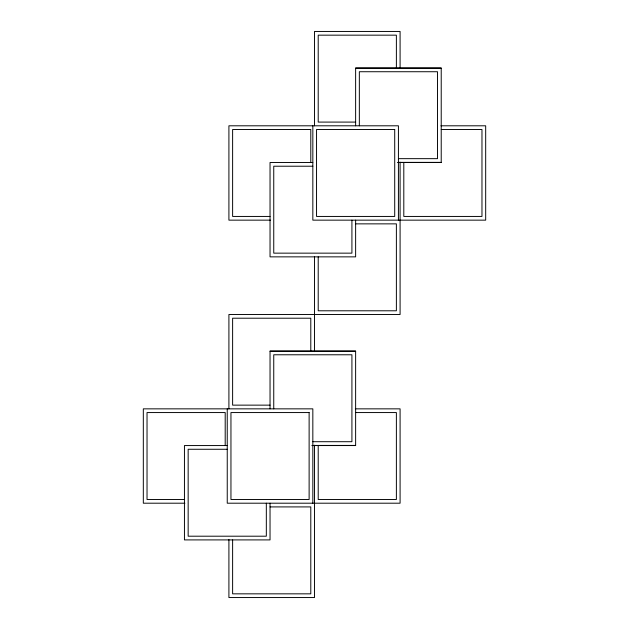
<?xml version="1.0" encoding="UTF-8"?>
<svg xmlns="http://www.w3.org/2000/svg" width="629" height="629" viewBox="0 0 629 629"><rect width="100%" height="100%" fill="white"/><g stroke="black" fill="none" stroke-linecap="round" stroke-linejoin="round"><path stroke-width="0.94" d="M355.629 68.16L441.22 68.16M355.629 122.089L318.211 122.089L318.211 35.161L396.38 35.161L396.38 68.16M440.921 125.8L485.682 125.8L485.682 220.15L312.833 220.15L312.833 125.8M441.22 129.511L481.971 129.511L481.971 216.439L403.802 216.439L403.802 162.51M398.424 158.657L437.509 158.657L437.509 71.73L359.34 71.73L359.34 125.8M398.424 162.368L441.22 162.368M312.833 162.51L270.038 162.51L270.038 256.86L355.629 256.86L355.629 220.15M397.442 162.51L441.22 162.51L441.22 68.018L355.629 68.018L355.629 125.8M312.833 166.221L273.749 166.221L273.749 253.149L351.918 253.149L351.918 220.15M270.038 216.439L232.62 216.439L232.62 129.511L310.789 129.511L310.789 162.51M270.47 220.15L228.909 220.15L228.909 125.8L398.424 125.8L398.424 220.15M355.629 223.861L396.38 223.861L396.38 310.789L318.211 310.789L318.211 256.86M270.038 351.21L355.629 351.21M270.038 405.139L232.62 405.139L232.62 318.211L310.789 318.211L310.789 351.21M355.33 408.85L400.091 408.85L400.091 503.2L227.242 503.2L227.242 408.85M355.629 412.561L396.38 412.561L396.38 499.489L318.211 499.489L318.211 445.56M312.833 441.707L351.918 441.707L351.918 354.78L273.749 354.78L273.749 408.85M312.833 445.418L355.629 445.418M227.242 445.56L184.446 445.56L184.446 539.91L270.038 539.91L270.038 503.2M311.85 445.56L355.629 445.56L355.629 351.068L270.038 351.068L270.038 408.85M227.242 449.271L188.157 449.271L188.157 536.199L266.326 536.199L266.326 503.2M184.446 499.489L147.029 499.489L147.029 412.561L225.198 412.561L225.198 445.56M184.879 503.2L143.318 503.2L143.318 408.85L312.833 408.85L312.833 503.2M270.038 506.911L310.789 506.911L310.789 593.839L232.62 593.839L232.62 539.91M400.091 68.577L400.091 31.45L314.5 31.45L314.5 125.8M400.091 162.164L400.091 314.5L228.909 314.5L228.909 408.85M314.5 256.514L314.5 351.627M314.5 445.214L314.5 597.55L228.909 597.55L228.909 539.564M394.713 129.511L316.544 129.511L316.544 216.439L394.713 216.439L394.713 129.511M309.122 412.561L230.953 412.561L230.953 499.489L309.122 499.489L309.122 412.561"/></g></svg>
